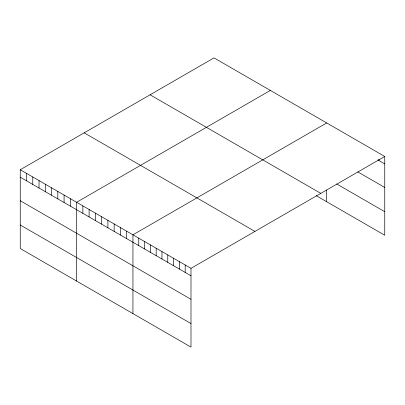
<?xml version="1.0" encoding="UTF-8"?>
<svg xmlns="http://www.w3.org/2000/svg" width="405" height="405" viewBox="0 0 405 405"><rect width="100%" height="100%" fill="white"/><g stroke="black" fill="none" stroke-linecap="round" stroke-linejoin="round"><path stroke-width="0.61" d="M384.75 156.467L190.993 268.328L190.993 347.115L20.25 248.533L20.25 169.751L214.007 57.885L384.75 156.467L384.75 235.249L316.264 195.711M270.353 90.416L76.596 202.282L76.596 281.065M326.698 122.948L132.941 234.814L132.941 313.597M377.89 159.945L384.75 163.903M357.833 171.912L384.75 187.449M336.722 183.981L384.75 211.709M150.068 94.8L320.811 193.377M84.189 132.835L254.932 231.412M20.25 169.751L190.993 268.328M20.25 177.193L190.993 275.77M20.25 200.733L190.993 299.315M20.25 224.993L190.993 323.57M378.943 159.312L378.943 160.552M326.698 189.96L326.698 201.736M185.191 264.976L185.191 272.418M179.385 261.625L179.385 269.067M173.578 258.274L173.578 265.715M167.771 254.922L167.771 262.364M161.97 251.571L161.97 259.013M156.163 248.219L156.163 255.661M150.356 244.868L150.356 252.31M144.55 241.517L144.55 248.959M138.748 238.165L138.748 245.607M126.679 231.199L126.679 238.636M120.422 227.585L120.422 235.022M114.159 223.97L114.159 231.407M107.897 220.355L107.897 227.797M101.64 216.741L101.64 224.183M95.377 213.126L95.377 220.568M89.115 209.512L89.115 216.953M82.858 205.897L82.858 213.339M70.333 198.668L70.333 206.11M64.076 195.053L64.076 202.495M57.814 191.438L57.814 198.88M51.551 187.824L51.551 195.266M45.294 184.209L45.294 191.651M39.032 180.595L39.032 188.036M32.77 176.98L32.77 184.422M26.512 173.365L26.512 180.807"/></g></svg>
